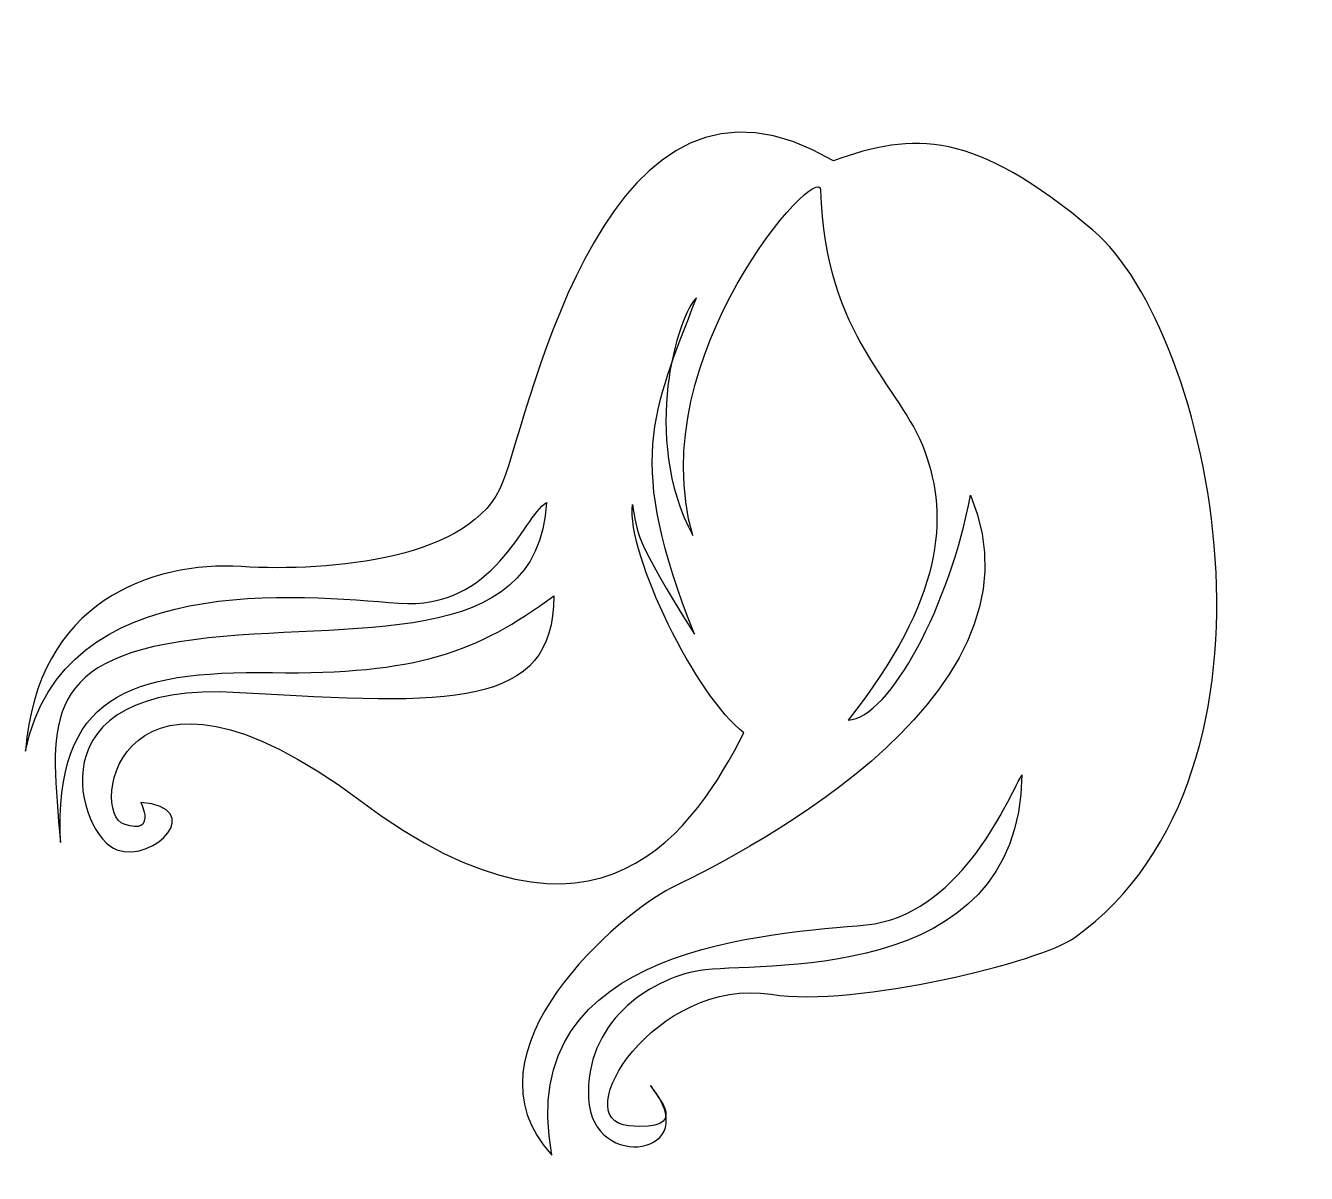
# Model space of a CAD drawing. Header units: centimetres. Extents: x -6.7 to 7.7, y -6 to 7.
import ezdxf

# ---------------------------------------------------------------- set-up
doc = ezdxf.new("R2010")
doc.units = ezdxf.units.CM
doc.header["$MEASUREMENT"] = 0
doc.layers.add('Camada 1', color=7, linetype='Continuous')

msp = doc.modelspace()

# ---------------------------------------------------------------- linework, layer by layer
at = {"layer": 'Camada 1'}
msp.add_open_spline([(2.25496, 5.12683), (2.2461, 5.48227), (0.22997, 3.24649), (0.80854, 1.22145), (0.80854, 1.22145), (0.21497, 2.33529), (0.64328, 3.72176), (0.84989, 3.90774), (0.84989, 3.90774), (0.35395, 2.60591), (0.04402, 2.06875), (0.82923, 0.10568), (0.82923, 0.10568), (0.12668, 1.22145), (0.18867, 1.2422), (0.12668, 1.57274), (0.12668, 1.57274), (0.06469, 0.99412), (0.84979, -0.5969), (1.38713, -1.0102), (1.38713, -1.0102), (0.84989, -2.04335), (-0.22455, -3.82047), (-2.95214, -1.77477), (-2.95214, -1.77477), (-5.67973, 0.27091), (-6.03102, -1.91936), (-5.61774, -2.04335), (-5.61774, -2.04335), (-5.24582, -2.16733), (-5.43179, -1.79541), (-5.43179, -1.79541), (-5.43179, -1.79541), (-4.68789, -1.8574), (-5.2665, -2.47737), (-5.70042, -2.33265), (-5.70042, -2.33265), (-6.13434, -2.18795), (-6.71295, -0.41088), (-4.31596, -0.55555), (-4.31596, -0.55555), (-1.91899, -0.70025), (-0.76186, -0.74153), (-0.76186, 0.53959), (-0.76186, 0.53959), (-1.62972, -0.10102), (-2.31158, -0.34907), (-3.944, -0.32832), (-3.944, -0.32832), (-5.5764, -0.3076), (-6.40296, -0.57637), (-6.34097, -2.25002), (-6.34097, -2.25002), (-6.44426, -0.94819), (-6.6096, -0.18352), (-4.83255, 0.04371), (-4.83255, 0.04371), (-3.0555, 0.27094), (-0.94788, -0.12171), (-0.84454, 1.5934), (-0.84454, 1.5934), (-1.11317, 1.42806), (-1.4231, 0.37417), (-2.51824, 0.45688), (-2.51824, 0.45688), (-3.61341, 0.53959), (-6.32037, 0.84971), (-6.73359, -1.21669), (-6.73359, -1.21669), (-6.60961, 0.4777), (-5.30254, 0.93194), (-4.2953, 0.87024), (-4.2953, 0.87024), (-3.28277, 0.80825), (-1.67106, 0.95287), (-1.34046, 1.82068), (-1.34046, 1.82068), (-1.00984, 2.68851), (-0.16275, 6.98646), (2.39956, 5.4574), (2.39956, 5.4574), (3.30885, 5.78808), (3.99068, 5.80869), (5.33379, 4.6722), (5.33379, 4.6722), (6.6769, 3.53571), (7.74676, -1.43282), (5.1272, -3.32443), (5.1272, -3.32443), (4.75525, -3.59301), (2.65821, -4.11747), (1.69704, -3.96493), (1.69704, -3.96493), (0.39521, -3.75834), (-0.63793, -5.39085), (0.08528, -5.45281), (0.08528, -5.45281), (0.80849, -5.51477), (0.39519, -5.12216), (0.33322, -4.99818), (0.33322, -4.99818), (0.9738, -5.78338), (-0.328, -5.98997), (-0.36933, -5.14277), (-0.36933, -5.14277), (-0.41063, -4.29557), (0.29192, -3.79959), (0.89115, -3.69635), (0.89115, -3.69635), (1.49038, -3.59311), (4.50729, -3.90304), (4.5279, -1.48541), (4.5279, -1.48541), (4.34195, -1.8367), (3.80479, -3.07646), (2.77154, -3.1798), (2.77154, -3.1798), (1.73834, -3.28315), (-1.23727, -3.38657), (-0.78261, -5.78335), (-0.78261, -5.78335), (-1.87777, -4.6054), (0.02326, -3.0351), (0.56055, -2.76641), (0.56055, -2.76641), (1.09779, -2.49775), (4.94118, -0.67948), (3.94931, 1.67613), (3.94931, 1.67613), (3.72198, 0.4569), (3.04012, -0.8449), (2.56485, -0.86554), (2.56485, -0.86554), (3.65454, 0.50971), (3.70145, 1.42819), (3.43279, 2.17204), (3.43279, 2.17204), (3.16413, 2.91589), (2.29632, 3.47401), (2.25496, 5.12683)], degree=3, knots=[0, 0, 0, 0, 0.02777778, 0.02777778, 0.02777778, 0.02777778, 0.05555556, 0.05555556, 0.05555556, 0.05555556, 0.08333333, 0.08333333, 0.08333333, 0.08333333, 0.11111111, 0.11111111, 0.11111111, 0.11111111, 0.13888889, 0.13888889, 0.13888889, 0.13888889, 0.16666667, 0.16666667, 0.16666667, 0.16666667, 0.19444444, 0.19444444, 0.19444444, 0.19444444, 0.22222222, 0.22222222, 0.22222222, 0.22222222, 0.25, 0.25, 0.25, 0.25, 0.27777778, 0.27777778, 0.27777778, 0.27777778, 0.30555556, 0.30555556, 0.30555556, 0.30555556, 0.33333333, 0.33333333, 0.33333333, 0.33333333, 0.36111111, 0.36111111, 0.36111111, 0.36111111, 0.38888889, 0.38888889, 0.38888889, 0.38888889, 0.41666667, 0.41666667, 0.41666667, 0.41666667, 0.44444444, 0.44444444, 0.44444444, 0.44444444, 0.47222222, 0.47222222, 0.47222222, 0.47222222, 0.5, 0.5, 0.5, 0.5, 0.52777778, 0.52777778, 0.52777778, 0.52777778, 0.55555556, 0.55555556, 0.55555556, 0.55555556, 0.58333333, 0.58333333, 0.58333333, 0.58333333, 0.61111111, 0.61111111, 0.61111111, 0.61111111, 0.63888889, 0.63888889, 0.63888889, 0.63888889, 0.66666667, 0.66666667, 0.66666667, 0.66666667, 0.69444444, 0.69444444, 0.69444444, 0.69444444, 0.72222222, 0.72222222, 0.72222222, 0.72222222, 0.75, 0.75, 0.75, 0.75, 0.77777778, 0.77777778, 0.77777778, 0.77777778, 0.80555556, 0.80555556, 0.80555556, 0.80555556, 0.83333333, 0.83333333, 0.83333333, 0.83333333, 0.86111111, 0.86111111, 0.86111111, 0.86111111, 0.88888889, 0.88888889, 0.88888889, 0.88888889, 0.91666667, 0.91666667, 0.91666667, 0.91666667, 0.94444444, 0.94444444, 0.94444444, 0.94444444, 1, 1, 1, 1], dxfattribs=at)

doc.saveas('drawing.dxf')
